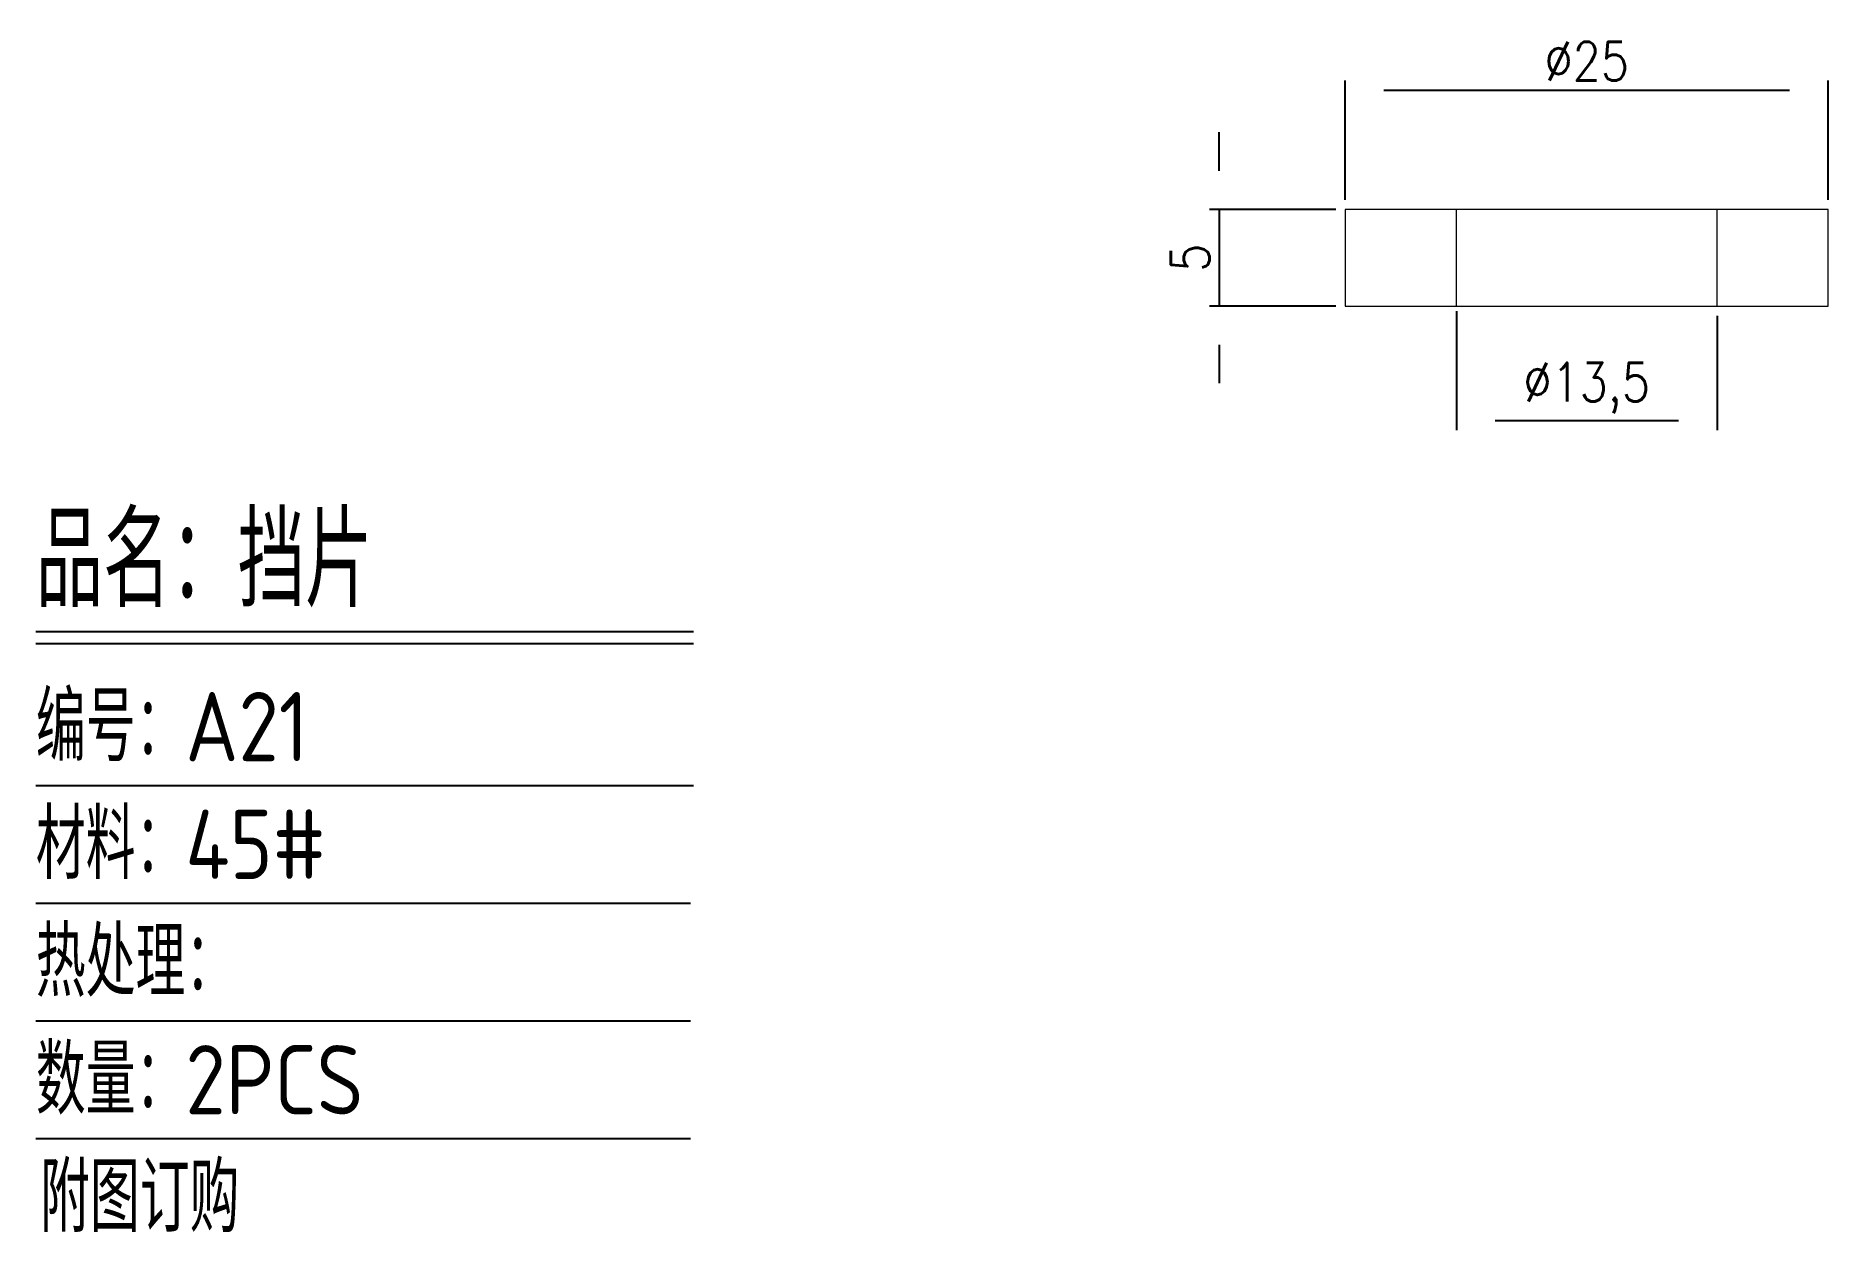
# Model space of a CAD drawing. Header units: millimetres. Extents: x 718.2 to 811, y -2657.9 to -2595.9.
import ezdxf

# ---------------------------------------------------------------- set-up
doc = ezdxf.new("R2010")
doc.units = ezdxf.units.MM
doc.linetypes.add('HIDDEN', pattern=[0])
doc.layers.add('DIM', color=4, linetype='Continuous')
doc.layers.add('PRESS', color=3, linetype='Continuous')
doc.styles.add('gbenor', font='gbenor.shx', dxfattribs={"bigfont": 'gbcbig.shx'})
doc.styles.get("Standard").update_dxf_attribs({"font": 'txt.shx', "width": 0.85, "bigfont": 'ctxt.shx'})
doc.dimstyles.new('T-2-WX', dxfattribs={"dimtxt": 2, "dimasz": 2, "dimexe": 0.5, "dimexo": 0.5, "dimgap": 0.5, "dimtad": 1, "dimtxsty": 'Standard', "dimblk": 'OPEN30', "dimcen": 0, "dimazin": 3, "dimtfac": 1, "dimtmove": 0, "dimatfit": 3, "dimldrblk": 'OPEN30', "dimlwd": -1, "dimlwe": -1})

# ---------------------------------------------------------------- blocks, each defined once
blk = doc.blocks.new('*D7579')
at = {"layer": 'Defpoints', "color": 0}
for p in [(811.001, -2598.734), (786.001, -2604.913), (811.001, -2604.913)]:
    blk.add_point(p, dxfattribs=at)
at = {"layer": 'DIM', "color": 0}
for p, q in [((786.001, -2604.413), (786.001, -2598.234)), ((811.001, -2604.413), (811.001, -2598.234)), ((788.001, -2598.734), (809.001, -2598.734))]:
    blk.add_line(p, q, dxfattribs=at)
at = {"layer": 'DIM', "color": 0, "insert": (798.501, -2597.234), "char_height": 2, "attachment_point": 5}
blk.add_mtext('%%c25', dxfattribs=at)
blk = doc.blocks.new('_Open30')
blk = doc.blocks.new('*D7580')
at = {"layer": 'Defpoints', "color": 0}
for p in [(786.001, -2604.913), (779.471, -2609.913), (786.001, -2609.913)]:
    blk.add_point(p, dxfattribs=at)
at = {"layer": 'DIM', "color": 0}
for p, q in [((779.471, -2602.913), (779.471, -2600.913)), ((785.501, -2604.913), (778.971, -2604.913)), ((779.471, -2604.913), (779.471, -2609.913)), ((785.501, -2609.913), (778.971, -2609.913)), ((779.471, -2611.913), (779.471, -2613.913))]:
    blk.add_line(p, q, dxfattribs=at)
at = {"layer": 'DIM', "color": 0, "insert": (777.971, -2607.413), "char_height": 2, "attachment_point": 5, "rotation": 90}
blk.add_mtext('5', dxfattribs=at)
blk = doc.blocks.new('*D7581')
at = {"layer": 'Defpoints', "color": 0}
for p in [(791.751, -2609.678), (805.251, -2609.913), (805.251, -2615.843)]:
    blk.add_point(p, dxfattribs=at)
at = {"layer": 'DIM', "color": 0}
for p, q in [((791.751, -2610.178), (791.751, -2616.343)), ((805.251, -2610.413), (805.251, -2616.343)), ((793.751, -2615.843), (803.251, -2615.843))]:
    blk.add_line(p, q, dxfattribs=at)
at = {"layer": 'DIM', "color": 0, "insert": (798.501, -2614.152), "char_height": 2, "attachment_point": 5}
blk.add_mtext('%%c13,5', dxfattribs=at)

msp = doc.modelspace()

# ---------------------------------------------------------------- linework, layer by layer
at = {"layer": 'DIM', "color": 4, "linetype": 'Continuous', "lineweight": 25}
for p, q in [((718.199, -2626.758), (752.243, -2626.758)), ((718.199, -2627.386), (752.243, -2627.386)), ((718.199, -2634.735), (752.243, -2634.735)), ((718.199, -2640.83), (752.096, -2640.83)), ((718.199, -2646.925), (752.096, -2646.925)), ((718.199, -2653.02), (752.096, -2653.02))]:
    msp.add_line(p, q, dxfattribs=at)
at = {"layer": 'PRESS', "linetype": 'Continuous', "lineweight": 15}
msp.add_lwpolyline([(786.001, -2604.913), (786.001, -2609.913), (811.001, -2609.913), (811.001, -2604.913)], close=True, dxfattribs=at)
at = {"layer": 'PRESS', "linetype": 'HIDDEN', "lineweight": 15}
for points in [[(791.751, -2609.913), (791.751, -2604.913)], [(805.251, -2609.913), (805.251, -2604.913)]]:
    msp.add_lwpolyline(points, dxfattribs=at)

# ---------------------------------------------------------------- texts
at = {"layer": 'DIM', "color": 3, "linetype": 'Continuous', "lineweight": 25, "style": 'gbenor'}
for s, height, p in [('品名：挡片', 4.8402, (718.199, -2625.503)), ('编号：A21', 3.5853, (718.199, -2633.481)), ('材料：45#', 3.5853, (718.199, -2639.576)), ('热处理：', 3.5853, (718.199, -2645.671)), ('数量：2PCS', 3.5853, (718.199, -2651.766)), ('附图订购', 3.5853, (718.417, -2657.861))]:
    msp.add_text(s, height=height, dxfattribs=at).set_placement(p)

# ---------------------------------------------------------------- dimensions: what is measured, and where the dimension line sits
at = {"layer": 'DIM'}
for base, p1, p2, picture, middle in [((811.001, -2598.734), (786.001, -2604.913), (811.001, -2604.913), '*D7579', (798.501, -2597.234)), ((805.251, -2615.843), (791.751, -2609.678), (805.251, -2609.913), '*D7581', (798.501, -2614.152))]:
    dim = msp.add_linear_dim(base=base, p1=p1, p2=p2, text='%%c<>', dimstyle='T-2-WX', dxfattribs=at)
    dim.commit()
    dim.dimension.update_dxf_attribs({"geometry": picture, "text_midpoint": middle})
dim = msp.add_linear_dim(base=(779.471, -2609.913), p1=(786.001, -2604.913), p2=(786.001, -2609.913), angle=90, dimstyle='T-2-WX', dxfattribs=at)
dim.commit()
dim.dimension.update_dxf_attribs({"geometry": '*D7580', "text_midpoint": (777.971, -2607.413)})

doc.saveas('drawing.dxf')
